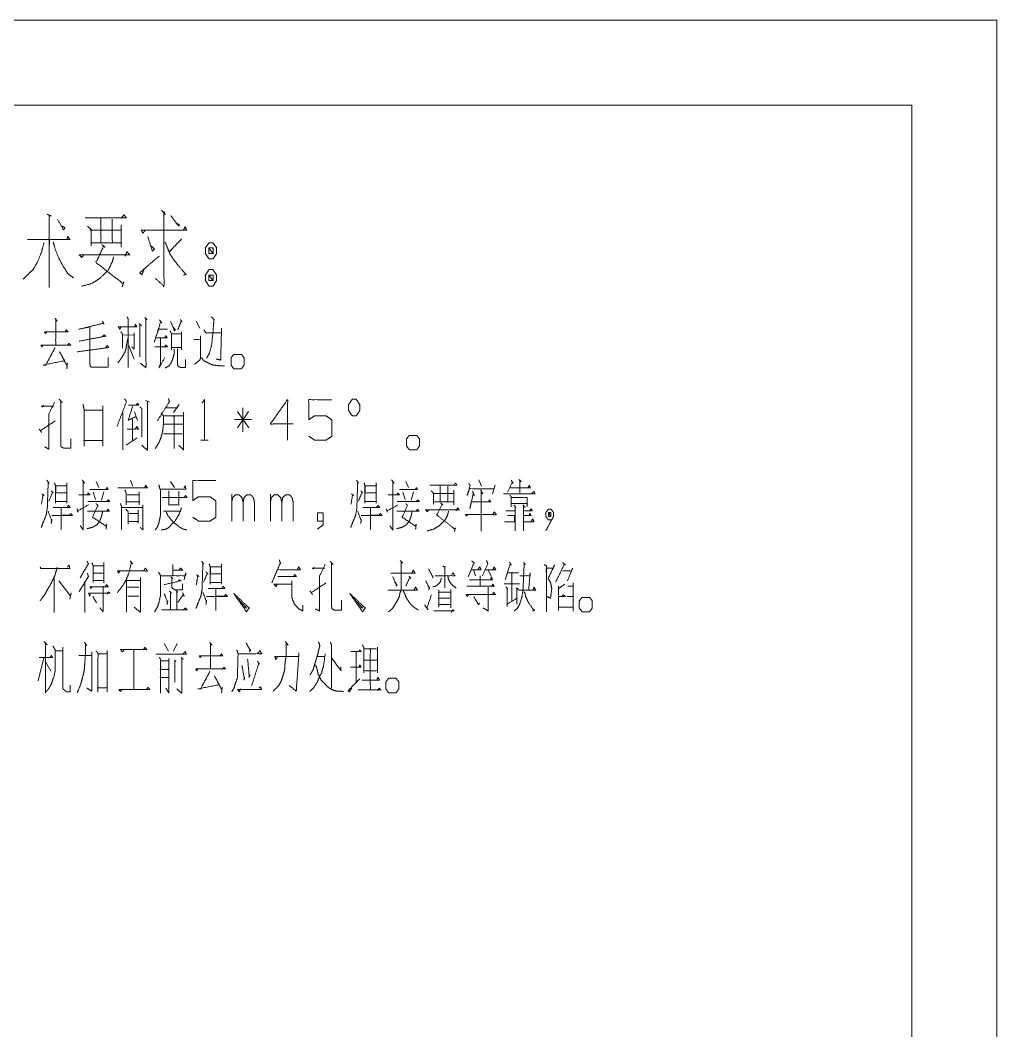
# Model space of a CAD drawing. Header units: millimetres. Extents: x 2210 to 79821, y -19430 to 2344.
# Drawn here: x 10371.9 to 10429.4, y 1730.4 to 1789.8 of the extents above; entities that cross this region are included whole.
import ezdxf

# ---------------------------------------------------------------- set-up
doc = ezdxf.new("R2010")
doc.units = ezdxf.units.MM
doc.layers.add('101', color=7, linetype='Continuous', true_color=0xffffff)

msp = doc.modelspace()

# ---------------------------------------------------------------- linework, layer by layer
at = {"layer": '101', "color": 133, "linetype": 'Continuous', "lineweight": 18}
for p, q in [((10429.385, 1789.822), (10009.385, 1789.822)), ((10429.385, 1492.822), (10429.385, 1789.822)), ((10424.385, 1784.822), (10034.385, 1784.822)), ((10424.385, 1497.822), (10424.385, 1784.822))]:
    msp.add_line(p, q, dxfattribs=at)
at = {"layer": '101', "color": 72, "linetype": 'Continuous', "lineweight": 18}
for p, q in [((10379.253, 1772.345), (10379.395, 1772.195)), ((10378.918, 1771.995), (10379.059, 1771.845)), ((10378.971, 1771.895), (10378.971, 1770.02)), ((10382.286, 1772.12), (10382.498, 1771.72)), ((10377.963, 1771.295), (10378.635, 1771.32)), ((10382.145, 1771.045), (10382.463, 1771.045)), ((10378.317, 1770.67), (10378.635, 1769.895)), ((10379.289, 1767.457), (10379.536, 1767.382)), ((10380.505, 1767.032), (10381.194, 1767.032)), ((10381.282, 1767.232), (10380.947, 1766.757)), ((10385.022, 1765.607), (10385.022, 1767.032)), ((10377.963, 1766.732), (10377.963, 1764.557)), ((10378.529, 1766.357), (10378.529, 1765.082)), ((10378.652, 1766.782), (10378.829, 1766.282)), ((10385.535, 1766.332), (10384.527, 1766.332)), ((10384.704, 1766.807), (10385.376, 1765.857)), ((10385.358, 1766.807), (10384.704, 1765.857)), ((10380.399, 1766.057), (10381.495, 1766.057)), ((10378.158, 1764.832), (10378.812, 1765.257)), ((10380.363, 1765.507), (10381.477, 1765.507)), ((10382.551, 1765.132), (10382.976, 1765.132)), ((10376.394, 1762.695), (10376.553, 1762.345)), ((10378.405, 1762.77), (10378.546, 1762.42)), ((10380.77, 1762.695), (10381, 1762.345)), ((10394.605, 1762.695), (10394.765, 1762.345)), ((10398.911, 1762.795), (10399.07, 1762.42)), ((10376.853, 1762.095), (10376.712, 1761.595)), ((10378.918, 1762.095), (10378.918, 1761.32)), ((10395.065, 1762.095), (10394.924, 1761.595)), ((10399.865, 1762.47), (10399.706, 1761.97)), ((10376.217, 1762.07), (10376.358, 1761.645)), ((10378.158, 1761.495), (10378.953, 1761.495)), ((10378.211, 1761.92), (10378.918, 1761.92)), ((10384.368, 1760.37), (10384.368, 1761.945)), ((10386.645, 1760.37), (10386.645, 1761.945)), ((10394.429, 1762.07), (10394.57, 1761.645)), ((10377.91, 1761.17), (10379.147, 1761.17)), ((10378.865, 1761.02), (10378.865, 1760.245)), ((10380.346, 1760.945), (10381.353, 1760.945)), ((10378.281, 1760.82), (10378.829, 1760.82)), ((10378.281, 1760.345), (10378.829, 1760.345)), ((10376.836, 1757.932), (10376.836, 1756.732)), ((10376.252, 1757.732), (10376.836, 1757.732)), ((10398.61, 1757.457), (10398.717, 1757.157)), ((10399.477, 1757.457), (10399.636, 1757.132)), ((10373.923, 1757.032), (10373.923, 1754.982)), ((10374.188, 1756.857), (10374.86, 1755.982)), ((10375.722, 1756.732), (10375.722, 1754.982)), ((10376.252, 1757.307), (10376.836, 1757.307)), ((10376.252, 1756.882), (10376.836, 1756.882)), ((10398.982, 1757.157), (10398.982, 1756.532)), ((10374.913, 1756.157), (10374.842, 1755.782)), ((10376.8, 1756.532), (10376.8, 1755.082)), ((10378.228, 1756.482), (10378.9, 1756.482)), ((10378.246, 1755.957), (10378.918, 1755.957)), ((10404.1, 1755.932), (10404.436, 1755.932)), ((10376.8, 1755.032), (10376.606, 1755.257)), ((10380.399, 1753.17), (10380.646, 1752.72)), ((10381.159, 1753.17), (10380.947, 1752.72)), ((10378.617, 1752.82), (10378.617, 1750.47)), ((10378.617, 1752.795), (10378.617, 1750.47)), ((10391.693, 1752.67), (10391.693, 1750.845)), ((10373.322, 1752.32), (10372.986, 1750.97)), ((10373.393, 1752.12), (10373.728, 1751.545)), ((10389.416, 1752.395), (10389.84, 1752.395)), ((10392.135, 1752.195), (10392.912, 1752.195)), ((10380.487, 1750.545), (10380.664, 1750.27))]:
    msp.add_line(p, q, dxfattribs=at)
for points, knots in [([(10373.5, 1778.42), (10373.739, 1778.307), (10373.633, 1778.345), (10373.633, 1774.107), (10373.633, 1776.92), (10372.36, 1776.92), (10374.853, 1776.92), (10374.72, 1777.107), (10374.667, 1776.92)], [0, 0, 0.022712, 0.032398, 0.397208, 0.639338, 0.748898, 0.963454, 0.983224, 1, 1]), ([(10375.748, 1778.195), (10378.161, 1778.195), (10378.029, 1778.382), (10377.87, 1778.195)], [0, 0, 0.835353, 0.914863, 1, 1]), ([(10375.881, 1777.707), (10376.093, 1777.52), (10376.093, 1776.545), (10376.093, 1776.732), (10377.87, 1776.732), (10377.87, 1776.47), (10377.87, 1777.782), (10377.87, 1777.482), (10376.014, 1777.482), (10376.676, 1777.482), (10376.676, 1778.157), (10376.676, 1776.732), (10377.339, 1776.732), (10377.339, 1778.12)], [0, 0, 0.024059, 0.106927, 0.122863, 0.273837, 0.296147, 0.407698, 0.433196, 0.590927, 0.647257, 0.704628, 0.825741, 0.882075, 1, 1]), ([(10380.25, 1778.645), (10380.462, 1778.382), (10380.383, 1778.532), (10380.383, 1774.182), (10379.879, 1774.632)], [0, 0, 0.060994, 0.09168, 0.877914, 1, 1]), ([(10380.781, 1778.345), (10381.258, 1777.707), (10381.284, 1777.82), (10381.072, 1777.857)], [0, 0, 0.706387, 0.808914, 1, 1]), ([(10374.11, 1778.12), (10374.481, 1777.482), (10374.561, 1777.632), (10374.375, 1777.707)], [0, 0, 0.665993, 0.819284, 1, 1]), ([(10379.269, 1777.445), (10379.137, 1777.295), (10379.057, 1777.482), (10381.708, 1777.482), (10381.629, 1777.67), (10381.523, 1777.482)], [0, 0, 0.057613, 0.116233, 0.879365, 0.937991, 1, 1]), ([(10379.428, 1777.107), (10379.693, 1776.245), (10379.826, 1776.357), (10379.64, 1776.545)], [0, 0, 0.673358, 0.803109, 1, 1]), ([(10381.417, 1776.957), (10380.701, 1776.207), (10380.436, 1776.77), (10380.701, 1776.132), (10380.94, 1775.757), (10381.205, 1775.42), (10381.655, 1774.895), (10381.708, 1774.895), (10381.523, 1774.82)], [0, 0, 0.248753, 0.397951, 0.563608, 0.67025, 0.773226, 0.939238, 0.951964, 1, 1]), ([(10373.315, 1776.732), (10373.182, 1776.207), (10372.944, 1775.607), (10372.678, 1775.157), (10372.095, 1774.595)], [0, 0, 0.214887, 0.471142, 0.678416, 1, 1]), ([(10373.872, 1776.77), (10373.978, 1776.357), (10374.19, 1775.832), (10374.455, 1775.345), (10374.746, 1774.895), (10375.065, 1774.67)], [0, 0, 0.172227, 0.401191, 0.625585, 0.84242, 1, 1]), ([(10376.729, 1776.62), (10376.915, 1776.47), (10376.836, 1776.545), (10376.385, 1775.57), (10377.976, 1774.332), (10378.029, 1774.445), (10377.923, 1774.145)], [0, 0, 0.061498, 0.089673, 0.366507, 0.885946, 0.917995, 1, 1]), ([(10383.267, 1776.732), (10383.029, 1776.732), (10382.817, 1776.432), (10382.817, 1776.095), (10383.029, 1775.795), (10383.267, 1775.795), (10383.479, 1776.095), (10383.479, 1776.432), (10383.267, 1776.732)], [0, 0, 0.090998, 0.231133, 0.359864, 0.5, 0.590998, 0.731133, 0.859864, 1, 1]), ([(10383.029, 1776.095), (10383.267, 1776.095), (10383.029, 1776.432), (10383.029, 1776.095)], [0, 0, 0.241134, 0.658878, 1, 1]), ([(10383.267, 1776.095), (10383.267, 1776.432), (10383.029, 1776.432)], [0, 0, 0.585863, 1, 1]), ([(10375.669, 1776.02), (10375.536, 1775.87), (10375.404, 1776.02), (10378.373, 1776.02), (10378.214, 1776.207), (10378.082, 1775.945)], [0, 0, 0.051205, 0.102409, 0.861892, 0.924784, 1, 1]), ([(10377.419, 1775.907), (10377.339, 1775.607), (10377.101, 1775.12), (10376.597, 1774.632), (10376.12, 1774.332), (10375.536, 1774.182)], [0, 0, 0.114099, 0.31364, 0.571361, 0.778585, 1, 1]), ([(10379.216, 1775.195), (10379.084, 1774.857), (10378.951, 1774.97), (10380.091, 1775.945)], [0, 0, 0.178042, 0.263422, 1, 1]), ([(10383.479, 1774.82), (10383.267, 1775.157), (10383.029, 1775.157), (10382.817, 1774.82), (10382.817, 1774.52), (10383.029, 1774.182), (10383.267, 1774.182), (10383.479, 1774.52), (10383.479, 1774.82)], [0, 0, 0.149207, 0.238507, 0.387714, 0.5, 0.649207, 0.738507, 0.887714, 1, 1]), ([(10383.029, 1774.82), (10383.029, 1774.52), (10383.267, 1774.52)], [0, 0, 0.557014, 1, 1]), ([(10383.267, 1774.82), (10383.029, 1774.82), (10383.267, 1774.52), (10383.267, 1774.82)], [0, 0, 0.258801, 0.674582, 1, 1]), ([(10373.976, 1772.295), (10374.1, 1772.12), (10374.011, 1772.195), (10374.011, 1770.72), (10373.145, 1770.72), (10374.895, 1770.72), (10374.806, 1770.82), (10374.7, 1770.695)], [0, 0, 0.045421, 0.069987, 0.382582, 0.566134, 0.936979, 0.965261, 1, 1]), ([(10378.211, 1772.37), (10378.281, 1772.245), (10378.281, 1769.395)], [0, 0, 0.047969, 1, 1]), ([(10379.324, 1772.245), (10379.324, 1769.395), (10379.006, 1769.645)], [0, 0, 0.875685, 1, 1]), ([(10380.116, 1772.195), (10380.257, 1772.02), (10380.187, 1772.095), (10379.815, 1770.895), (10380.063, 1771.645), (10380.593, 1771.645)], [0, 0, 0.077476, 0.112963, 0.545478, 0.81742, 1, 1]), ([(10381.353, 1772.22), (10381.442, 1772.07), (10381.406, 1772.145), (10381.194, 1771.62)], [0, 0, 0.211476, 0.312185, 1, 1]), ([(10383.188, 1772.37), (10383.329, 1772.22), (10383.294, 1771.87), (10383.258, 1771.395), (10383.188, 1770.72), (10383.046, 1770.22), (10382.887, 1769.945)], [0, 0, 0.080841, 0.218779, 0.405547, 0.671676, 0.875424, 1, 1]), ([(10373.499, 1771.495), (10373.41, 1771.395), (10373.357, 1771.495), (10374.736, 1771.495), (10374.647, 1771.62), (10374.577, 1771.495)], [0, 0, 0.069434, 0.128312, 0.845615, 0.925275, 1, 1]), ([(10376.765, 1772.12), (10376.853, 1771.945), (10376.8, 1771.995), (10375.368, 1771.645), (10376.022, 1771.795), (10376.022, 1769.595), (10376.058, 1769.445), (10376.146, 1769.42), (10377.101, 1769.42), (10377.101, 1769.995)], [0, 0, 0.030685, 0.042092, 0.272771, 0.377786, 0.722121, 0.74624, 0.760617, 0.910002, 1, 1]), ([(10377.839, 1771.77), (10377.786, 1771.645), (10377.698, 1771.795), (10378.776, 1771.795), (10378.705, 1771.945), (10378.652, 1771.795)], [0, 0, 0.079267, 0.180895, 0.810308, 0.907125, 1, 1]), ([(10380.77, 1772.12), (10381, 1771.545), (10381.053, 1771.62), (10380.911, 1771.795)], [0, 0, 0.661513, 0.759659, 1, 1]), ([(10382.728, 1771.62), (10382.834, 1771.445), (10383.753, 1771.445)], [0, 0, 0.182106, 1, 1]), ([(10383.771, 1771.72), (10383.718, 1769.845), (10383.453, 1769.895)], [0, 0, 0.874237, 1, 1]), ([(10375.386, 1770.945), (10376.959, 1771.245), (10376.853, 1771.32), (10376.729, 1771.195)], [0, 0, 0.83968, 0.90778, 1, 1]), ([(10378.246, 1771.07), (10378.175, 1770.695), (10378.14, 1770.47), (10378.069, 1770.27), (10377.892, 1769.97), (10377.804, 1769.845), (10377.663, 1769.67)], [0, 0, 0.246554, 0.393707, 0.530764, 0.75572, 0.854629, 1, 1]), ([(10377.839, 1771.52), (10377.945, 1771.37), (10377.945, 1770.545)], [0, 0, 0.182116, 1, 1]), ([(10378.635, 1771.445), (10378.635, 1770.47), (10378.476, 1770.62)], [0, 0, 0.816823, 1, 1]), ([(10379.939, 1771.145), (10380.575, 1771.145), (10380.487, 1771.27), (10380.416, 1771.145)], [0, 0, 0.682009, 0.846089, 1, 1]), ([(10380.169, 1771.12), (10380.169, 1769.595), (10380.081, 1769.37), (10380.434, 1769.995)], [0, 0, 0.613734, 0.71102, 1, 1]), ([(10380.734, 1771.545), (10380.823, 1771.395), (10380.823, 1770.445), (10380.823, 1770.57), (10381.406, 1770.57), (10381.406, 1770.445), (10381.406, 1771.495), (10381.406, 1771.37), (10380.805, 1771.37)], [0, 0, 0.046633, 0.3011, 0.334582, 0.490821, 0.524302, 0.805551, 0.839033, 1, 1]), ([(10382.534, 1771.27), (10382.534, 1770.02), (10382.516, 1769.87), (10382.375, 1769.745), (10382.18, 1769.595)], [0, 0, 0.681076, 0.763373, 0.866198, 1, 1]), ([(10373.269, 1770.695), (10373.198, 1770.62), (10373.145, 1770.72)], [0, 0, 0.476558, 1, 1]), ([(10373.976, 1770.57), (10373.428, 1769.545), (10373.269, 1769.545), (10374.524, 1769.795), (10374.241, 1770.32), (10374.683, 1769.495), (10374.7, 1769.645), (10374.665, 1769.32)], [0, 0, 0.252064, 0.286564, 0.564066, 0.693387, 0.896347, 0.929101, 1, 1]), ([(10375.28, 1770.32), (10377.118, 1770.57), (10377.048, 1770.695), (10376.942, 1770.57)], [0, 0, 0.857794, 0.924194, 1, 1]), ([(10379.851, 1770.62), (10380.593, 1770.62), (10380.487, 1770.72), (10380.399, 1770.595)], [0, 0, 0.71297, 0.852957, 1, 1]), ([(10380.982, 1770.495), (10380.982, 1770.22), (10380.911, 1769.945), (10380.805, 1769.67), (10380.681, 1769.495), (10380.452, 1769.37)], [0, 0, 0.206832, 0.420389, 0.642066, 0.803261, 1, 1]), ([(10381.176, 1770.495), (10381.176, 1769.545), (10381.247, 1769.445), (10381.388, 1769.395), (10381.654, 1769.395), (10381.654, 1769.87)], [0, 0, 0.484074, 0.546468, 0.622883, 0.757973, 1, 1]), ([(10382.587, 1769.995), (10382.711, 1769.795), (10382.887, 1769.72), (10383.082, 1769.62), (10383.258, 1769.545), (10383.453, 1769.52), (10383.7, 1769.495), (10383.948, 1769.495)], [0, 0, 0.153715, 0.279194, 0.422093, 0.547602, 0.675695, 0.838259, 1, 1]), ([(10384.333, 1769.545), (10384.333, 1769.97), (10384.492, 1770.17), (10384.934, 1770.17), (10385.093, 1769.97), (10385.093, 1769.545), (10384.934, 1769.32), (10384.492, 1769.32), (10384.333, 1769.545)], [0, 0, 0.152004, 0.243404, 0.401447, 0.492848, 0.644851, 0.743404, 0.901447, 1, 1]), ([(10374.223, 1767.532), (10374.4, 1767.332), (10374.312, 1767.382), (10374.312, 1764.857), (10374.329, 1764.732), (10374.488, 1764.657), (10374.895, 1764.657), (10374.895, 1765.232)], [0, 0, 0.063903, 0.088214, 0.692696, 0.722918, 0.765015, 0.862342, 1, 1]), ([(10377.627, 1765.957), (10378.175, 1767.382), (10378.087, 1767.532), (10378.069, 1767.557)], [0, 0, 0.881769, 0.982328, 1, 1]), ([(10380.646, 1767.582), (10380.699, 1767.382), (10379.992, 1766.257)], [0, 0, 0.134742, 1, 1]), ([(10382.622, 1767.307), (10382.764, 1767.507), (10382.764, 1765.132)], [0, 0, 0.093484, 1, 1]), ([(10387.988, 1766.082), (10386.645, 1766.082), (10387.652, 1767.507), (10387.652, 1765.132)], [0, 0, 0.24587, 0.565296, 1, 1]), ([(10388.904, 1765.357), (10389.239, 1765.132), (10389.929, 1765.132), (10390.265, 1765.357), (10390.265, 1766.307), (10389.929, 1766.557), (10389.239, 1766.557), (10388.904, 1766.332), (10388.904, 1767.507), (10390.265, 1767.507)], [0, 0, 0.062226, 0.168341, 0.230572, 0.376816, 0.441268, 0.547382, 0.609608, 0.790488, 1, 1]), ([(10391.463, 1766.557), (10391.693, 1766.557), (10391.905, 1766.882), (10391.905, 1767.207), (10391.693, 1767.532), (10391.463, 1767.532), (10391.233, 1767.207), (10391.233, 1766.882), (10391.463, 1766.557)], [0, 0, 0.085679, 0.230395, 0.351584, 0.4963, 0.581979, 0.730395, 0.851584, 1, 1]), ([(10373.286, 1767.182), (10373.251, 1767.082), (10373.163, 1767.132), (10373.905, 1767.132)], [0, 0, 0.111652, 0.218549, 1, 1]), ([(10373.94, 1767.357), (10373.605, 1766.657), (10373.605, 1764.607), (10373.357, 1764.732)], [0, 0, 0.250162, 0.91068, 1, 1]), ([(10375.616, 1767.232), (10375.687, 1766.907), (10375.687, 1764.782), (10375.687, 1765.107), (10376.783, 1765.107), (10376.783, 1764.782), (10376.783, 1767.132), (10376.783, 1766.882), (10375.704, 1766.882)], [0, 0, 0.042197, 0.311812, 0.353047, 0.492087, 0.533322, 0.831484, 0.863205, 1, 1]), ([(10378.546, 1767.132), (10378.281, 1766.307), (10378.741, 1766.507)], [0, 0, 0.633571, 1, 1]), ([(10378.299, 1767.182), (10378.9, 1767.182), (10378.829, 1767.307), (10378.741, 1767.182)], [0, 0, 0.669472, 0.829452, 1, 1]), ([(10378.971, 1767.082), (10379.077, 1766.982), (10379.077, 1765.307)], [0, 0, 0.080069, 1, 1]), ([(10379.412, 1767.382), (10379.412, 1764.532), (10379.077, 1764.832)], [0, 0, 0.863559, 1, 1]), ([(10373.039, 1765.782), (10373.18, 1765.582), (10373.11, 1765.682), (10373.976, 1766.257)], [0, 0, 0.174075, 0.261118, 1, 1]), ([(10380.222, 1766.732), (10380.346, 1766.557), (10380.346, 1766.057), (10380.328, 1765.832), (10380.31, 1765.682), (10380.257, 1765.457), (10380.187, 1765.232), (10380.098, 1765.007), (10380.01, 1764.857), (10379.868, 1764.632)], [0, 0, 0.095696, 0.318948, 0.419721, 0.487154, 0.590367, 0.695671, 0.803608, 0.881349, 1, 1]), ([(10380.363, 1766.557), (10381.53, 1766.557), (10381.53, 1766.757), (10381.53, 1764.557), (10381.247, 1764.832)], [0, 0, 0.294508, 0.345002, 0.900412, 1, 1]), ([(10380.894, 1766.532), (10380.982, 1766.557), (10380.982, 1764.632)], [0, 0, 0.045543, 1, 1]), ([(10378.211, 1765.782), (10378.882, 1765.782), (10378.776, 1765.932), (10378.705, 1765.782)], [0, 0, 0.657714, 0.837599, 1, 1]), ([(10394.655, 1764.782), (10394.655, 1765.207), (10394.814, 1765.407), (10395.256, 1765.407), (10395.415, 1765.207), (10395.415, 1764.782), (10395.256, 1764.557), (10394.814, 1764.557), (10394.655, 1764.782)], [0, 0, 0.152006, 0.243408, 0.401455, 0.492847, 0.644854, 0.743399, 0.901446, 1, 1]), ([(10373.499, 1762.77), (10373.622, 1762.595), (10373.569, 1762.67), (10373.516, 1761.095), (10373.446, 1760.695), (10373.286, 1760.32), (10373.163, 1759.995)], [0, 0, 0.070423, 0.100605, 0.618414, 0.751883, 0.885732, 1, 1]), ([(10375.563, 1762.795), (10375.722, 1762.595), (10375.634, 1762.67), (10375.634, 1759.845), (10375.457, 1760.095)], [0, 0, 0.072957, 0.106051, 0.912589, 1, 1]), ([(10382.074, 1760.595), (10382.41, 1760.37), (10383.099, 1760.37), (10383.435, 1760.595), (10383.435, 1761.545), (10383.099, 1761.795), (10382.41, 1761.795), (10382.074, 1761.57), (10382.074, 1762.745), (10383.435, 1762.745)], [0, 0, 0.062231, 0.168346, 0.230572, 0.376816, 0.441262, 0.547377, 0.609608, 0.790488, 1, 1]), ([(10391.71, 1762.77), (10391.834, 1762.595), (10391.781, 1762.67), (10391.728, 1761.095), (10391.657, 1760.695), (10391.498, 1760.32), (10391.375, 1759.995)], [0, 0, 0.070423, 0.100605, 0.618415, 0.751887, 0.885736, 1, 1]), ([(10393.775, 1762.795), (10393.934, 1762.595), (10393.845, 1762.67), (10393.845, 1759.845), (10393.669, 1760.095)], [0, 0, 0.072957, 0.106051, 0.912589, 1, 1]), ([(10400.816, 1762.77), (10400.922, 1762.57), (10400.887, 1762.67), (10400.604, 1762.07)], [0, 0, 0.227358, 0.333874, 1, 1]), ([(10401.258, 1762.82), (10401.4, 1762.67), (10401.329, 1762.77), (10401.329, 1762.02)], [0, 0, 0.191112, 0.304654, 1, 1]), ([(10373.746, 1762.145), (10373.87, 1762.02), (10373.834, 1762.07), (10373.605, 1761.545)], [0, 0, 0.217094, 0.2927, 1, 1]), ([(10373.94, 1762.62), (10373.993, 1762.47), (10373.993, 1761.42), (10373.993, 1761.52), (10374.665, 1761.52), (10374.665, 1761.42), (10374.665, 1762.62), (10374.665, 1762.445), (10374.011, 1762.445), (10374.011, 1762.02), (10374.647, 1762.02)], [0, 0, 0.030767, 0.23382, 0.253156, 0.383048, 0.402384, 0.634447, 0.668289, 0.79476, 0.876951, 1, 1]), ([(10376.022, 1762.22), (10377.083, 1762.22), (10377.03, 1762.345), (10376.959, 1762.22)], [0, 0, 0.79149, 0.892828, 1, 1]), ([(10377.663, 1762.32), (10379.395, 1762.32), (10379.306, 1762.47), (10379.236, 1762.32)], [0, 0, 0.835967, 0.919977, 1, 1]), ([(10378.087, 1762.195), (10378.158, 1761.995), (10378.158, 1761.32)], [0, 0, 0.239136, 1, 1]), ([(10380.169, 1762.245), (10380.169, 1760.695), (10380.151, 1760.57), (10380.063, 1760.195), (10379.992, 1760.02), (10379.868, 1759.845)], [0, 0, 0.628904, 0.680132, 0.836451, 0.913039, 1, 1]), ([(10380.081, 1762.495), (10380.151, 1762.245), (10381.671, 1762.245), (10381.636, 1762.445), (10381.565, 1762.32)], [0, 0, 0.12218, 0.836963, 0.932473, 1, 1]), ([(10380.664, 1762.145), (10380.664, 1761.32), (10381.247, 1761.32), (10381.247, 1762.12)], [0, 0, 0.373596, 0.63773, 1, 1]), ([(10391.958, 1762.145), (10392.082, 1762.02), (10392.046, 1762.07), (10391.816, 1761.545)], [0, 0, 0.217072, 0.292654, 1, 1]), ([(10392.152, 1762.62), (10392.205, 1762.47), (10392.205, 1761.42), (10392.205, 1761.52), (10392.877, 1761.52), (10392.877, 1761.42), (10392.877, 1762.62), (10392.877, 1762.445), (10392.223, 1762.445), (10392.223, 1762.02), (10392.859, 1762.02)], [0, 0, 0.030769, 0.233822, 0.253158, 0.38305, 0.402386, 0.634448, 0.66829, 0.79476, 0.876951, 1, 1]), ([(10394.234, 1762.22), (10395.295, 1762.22), (10395.242, 1762.345), (10395.171, 1762.22)], [0, 0, 0.79149, 0.892828, 1, 1]), ([(10396.016, 1762.47), (10397.624, 1762.47), (10397.536, 1762.595), (10397.43, 1762.47)], [0, 0, 0.835345, 0.914861, 1, 1]), ([(10396.104, 1762.145), (10396.246, 1762.02), (10396.246, 1761.37), (10396.246, 1761.495), (10397.43, 1761.495), (10397.43, 1761.32), (10397.43, 1762.195), (10397.43, 1761.995), (10396.193, 1761.995), (10396.635, 1761.995), (10396.635, 1762.445), (10396.635, 1761.495), (10397.076, 1761.495), (10397.076, 1762.42)], [0, 0, 0.024064, 0.106929, 0.122864, 0.273835, 0.296145, 0.407696, 0.433195, 0.590928, 0.647263, 0.704632, 0.825744, 0.882074, 1, 1]), ([(10398.31, 1762.57), (10398.398, 1762.47), (10398.222, 1761.87), (10398.363, 1762.27), (10399.777, 1762.27)], [0, 0, 0.051378, 0.292204, 0.455553, 1, 1]), ([(10398.54, 1762.12), (10398.646, 1761.845), (10398.575, 1761.97), (10398.381, 1761.095), (10398.469, 1761.495), (10399.6, 1761.495), (10399.53, 1761.62), (10399.477, 1761.495)], [0, 0, 0.093423, 0.13894, 0.423049, 0.552894, 0.911444, 0.956961, 1, 1]), ([(10399.017, 1762.195), (10399.141, 1761.97), (10399.052, 1762.07), (10399.052, 1759.77)], [0, 0, 0.095454, 0.145065, 1, 1]), ([(10400.357, 1761.97), (10402.213, 1761.97), (10402.142, 1762.12), (10402.018, 1761.995)], [0, 0, 0.844507, 0.919967, 1, 1]), ([(10400.799, 1762.32), (10401.93, 1762.32), (10401.877, 1762.47), (10401.806, 1762.345)], [0, 0, 0.788907, 0.899849, 1, 1]), ([(10373.198, 1761.97), (10373.339, 1761.87), (10373.269, 1761.92), (10373.18, 1761.37)], [0, 0, 0.212003, 0.318011, 1, 1]), ([(10375.368, 1761.92), (10376.022, 1761.92), (10375.934, 1762.02), (10375.863, 1761.92)], [0, 0, 0.718754, 0.865393, 1, 1]), ([(10375.899, 1761.52), (10377.189, 1761.52), (10377.101, 1761.62), (10377.012, 1761.52)], [0, 0, 0.828595, 0.914307, 1, 1]), ([(10380.275, 1761.745), (10381.742, 1761.745), (10381.654, 1761.87), (10381.565, 1761.745)], [0, 0, 0.827327, 0.91367, 1, 1]), ([(10384.368, 1761.47), (10384.421, 1761.745), (10384.598, 1761.92), (10384.793, 1761.92), (10384.969, 1761.745), (10385.04, 1761.47), (10385.04, 1760.37)], [0, 0, 0.11887, 0.22446, 0.306972, 0.412562, 0.533079, 1, 1]), ([(10385.04, 1761.47), (10385.093, 1761.745), (10385.27, 1761.92), (10385.482, 1761.92), (10385.641, 1761.745), (10385.712, 1761.47), (10385.712, 1760.37)], [0, 0, 0.118599, 0.223933, 0.313765, 0.413914, 0.534157, 1, 1]), ([(10386.645, 1761.47), (10386.698, 1761.745), (10386.875, 1761.92), (10387.069, 1761.92), (10387.246, 1761.745), (10387.316, 1761.47), (10387.316, 1760.37)], [0, 0, 0.118873, 0.224451, 0.30698, 0.412558, 0.533079, 1, 1]), ([(10387.316, 1761.47), (10387.369, 1761.745), (10387.546, 1761.92), (10387.758, 1761.92), (10387.917, 1761.745), (10387.988, 1761.47), (10387.988, 1760.37)], [0, 0, 0.118595, 0.223942, 0.313757, 0.413918, 0.534156, 1, 1]), ([(10391.41, 1761.97), (10391.551, 1761.87), (10391.481, 1761.92), (10391.392, 1761.37)], [0, 0, 0.212003, 0.318011, 1, 1]), ([(10393.58, 1761.92), (10394.234, 1761.92), (10394.146, 1762.02), (10394.075, 1761.92)], [0, 0, 0.718752, 0.86542, 1, 1]), ([(10394.111, 1761.52), (10395.401, 1761.52), (10395.312, 1761.62), (10395.224, 1761.52)], [0, 0, 0.828585, 0.914293, 1, 1]), ([(10400.728, 1761.895), (10400.816, 1761.795), (10400.816, 1761.195), (10400.816, 1761.395), (10401.753, 1761.395), (10401.753, 1761.195), (10401.753, 1761.745), (10400.799, 1761.745)], [0, 0, 0.03733, 0.205175, 0.261122, 0.52319, 0.579136, 0.732994, 1, 1]), ([(10373.569, 1760.945), (10373.781, 1760.37), (10373.781, 1760.47), (10373.746, 1760.22)], [0, 0, 0.634855, 0.738446, 1, 1]), ([(10373.781, 1760.695), (10375.001, 1760.695), (10374.913, 1760.82), (10374.824, 1760.72), (10374.329, 1760.72), (10374.329, 1761.195), (10374.329, 1759.87)], [0, 0, 0.320853, 0.361129, 0.396235, 0.526437, 0.651406, 1, 1]), ([(10373.87, 1761.17), (10374.86, 1761.17), (10374.771, 1761.295), (10374.683, 1761.195)], [0, 0, 0.775498, 0.895442, 1, 1]), ([(10375.262, 1761.095), (10375.315, 1760.895), (10375.298, 1760.97), (10375.952, 1761.32)], [0, 0, 0.20173, 0.276869, 1, 1]), ([(10376.765, 1760.92), (10376.729, 1760.72), (10376.676, 1760.545), (10376.606, 1760.37), (10376.429, 1760.145), (10376.217, 1760.02), (10376.058, 1759.97), (10375.863, 1759.92)], [0, 0, 0.137744, 0.261755, 0.389752, 0.583786, 0.750768, 0.863853, 1, 1]), ([(10375.881, 1760.945), (10377.171, 1760.945), (10377.083, 1761.07), (10377.03, 1760.97)], [0, 0, 0.828946, 0.927285, 1, 1]), ([(10376.394, 1761.395), (10376.5, 1761.295), (10376.182, 1760.595), (10376.977, 1760.07), (10377.012, 1760.195), (10376.977, 1759.895)], [0, 0, 0.063381, 0.397728, 0.812149, 0.868641, 1, 1]), ([(10377.822, 1761.395), (10377.875, 1761.245), (10377.875, 1759.87)], [0, 0, 0.103714, 1, 1]), ([(10378.14, 1761.07), (10378.281, 1760.92), (10378.281, 1760.195)], [0, 0, 0.221369, 1, 1]), ([(10379.147, 1761.32), (10379.147, 1759.845), (10378.988, 1759.995)], [0, 0, 0.8709, 1, 1]), ([(10381.406, 1761.145), (10381.318, 1760.895), (10381.247, 1760.72), (10381.141, 1760.545), (10381.017, 1760.345), (10380.858, 1760.22), (10380.699, 1760.02), (10380.558, 1759.92), (10380.399, 1759.87), (10380.222, 1759.845)], [0, 0, 0.141804, 0.242733, 0.352154, 0.477923, 0.586111, 0.722773, 0.815376, 0.904549, 1, 1]), ([(10380.522, 1760.895), (10380.593, 1760.72), (10380.947, 1760.27), (10381.176, 1760.12), (10381.335, 1759.995), (10381.512, 1759.895), (10381.724, 1759.845)], [0, 0, 0.113786, 0.458783, 0.624216, 0.746187, 0.868611, 1, 1]), ([(10391.781, 1760.945), (10391.993, 1760.37), (10391.993, 1760.47), (10391.958, 1760.22)], [0, 0, 0.634855, 0.738446, 1, 1]), ([(10391.993, 1760.695), (10393.213, 1760.695), (10393.124, 1760.82), (10393.036, 1760.72), (10392.541, 1760.72), (10392.541, 1761.195), (10392.541, 1759.87)], [0, 0, 0.320851, 0.361127, 0.39624, 0.52644, 0.651409, 1, 1]), ([(10392.082, 1761.17), (10393.071, 1761.17), (10392.983, 1761.295), (10392.895, 1761.195)], [0, 0, 0.775505, 0.895445, 1, 1]), ([(10393.474, 1761.095), (10393.527, 1760.895), (10393.51, 1760.97), (10394.164, 1761.32)], [0, 0, 0.20173, 0.276869, 1, 1]), ([(10394.977, 1760.92), (10394.941, 1760.72), (10394.888, 1760.545), (10394.818, 1760.37), (10394.641, 1760.145), (10394.429, 1760.02), (10394.27, 1759.97), (10394.075, 1759.92)], [0, 0, 0.137744, 0.261755, 0.389752, 0.583786, 0.750768, 0.863853, 1, 1]), ([(10394.093, 1760.945), (10395.383, 1760.945), (10395.295, 1761.07), (10395.242, 1760.97)], [0, 0, 0.828946, 0.927285, 1, 1]), ([(10394.605, 1761.395), (10394.712, 1761.295), (10394.393, 1760.595), (10395.189, 1760.07), (10395.224, 1760.195), (10395.189, 1759.895)], [0, 0, 0.063394, 0.397741, 0.812148, 0.868641, 1, 1]), ([(10395.963, 1761.02), (10395.874, 1760.92), (10395.786, 1761.02), (10397.766, 1761.02), (10397.66, 1761.145), (10397.571, 1760.97)], [0, 0, 0.0512, 0.10239, 0.861887, 0.924782, 1, 1]), ([(10397.129, 1760.945), (10397.076, 1760.745), (10396.917, 1760.42), (10396.581, 1760.095), (10396.263, 1759.895), (10395.874, 1759.795)], [0, 0, 0.114107, 0.313639, 0.571349, 0.778588, 1, 1]), ([(10396.67, 1761.42), (10396.794, 1761.32), (10396.741, 1761.37), (10396.44, 1760.72), (10397.501, 1759.895), (10397.536, 1759.97), (10397.465, 1759.77)], [0, 0, 0.061493, 0.089662, 0.366501, 0.885931, 0.91799, 1, 1]), ([(10398.239, 1760.745), (10398.186, 1760.67), (10398.116, 1760.745), (10399.936, 1760.745), (10399.812, 1760.92), (10399.742, 1760.745)], [0, 0, 0.03798, 0.080594, 0.833337, 0.921953, 1, 1]), ([(10400.498, 1760.97), (10401.064, 1760.97), (10401.011, 1760.97), (10401.046, 1760.97), (10401.046, 1760.695), (10400.586, 1760.695), (10401.011, 1760.695), (10401.011, 1760.32), (10400.41, 1760.32)], [0, 0, 0.202817, 0.221837, 0.234512, 0.333126, 0.497917, 0.650033, 0.784508, 1, 1]), ([(10400.975, 1761.32), (10401.081, 1761.17), (10401.046, 1761.245), (10401.046, 1759.795)], [0, 0, 0.107015, 0.155311, 1, 1]), ([(10401.506, 1761.32), (10401.629, 1761.17), (10401.541, 1761.245), (10401.541, 1759.795), (10401.541, 1760.97), (10402.053, 1760.97), (10401.983, 1761.095), (10401.894, 1760.97)], [0, 0, 0.051929, 0.082876, 0.470101, 0.783892, 0.920769, 0.959117, 1, 1]), ([(10403.146, 1760.445), (10403.004, 1760.445), (10402.845, 1760.645), (10402.845, 1760.87), (10403.004, 1761.07), (10403.146, 1761.07), (10403.305, 1760.87), (10403.305, 1760.645), (10402.845, 1759.795)], [0, 0, 0.057357, 0.161, 0.252249, 0.355886, 0.413242, 0.516868, 0.608118, 1, 1]), ([(10389.752, 1760.37), (10389.416, 1760.37), (10389.416, 1760.845), (10389.752, 1760.845), (10389.752, 1760.145), (10389.416, 1759.895)], [0, 0, 0.148245, 0.357928, 0.506173, 0.815183, 1, 1]), ([(10401.506, 1760.695), (10401.983, 1760.695), (10401.894, 1760.82), (10401.877, 1760.695)], [0, 0, 0.630801, 0.833147, 1, 1]), ([(10401.506, 1760.32), (10402.16, 1760.32), (10402.071, 1760.495), (10401.983, 1760.345)], [0, 0, 0.638574, 0.829991, 1, 1]), ([(10403.004, 1760.645), (10403.146, 1760.645), (10403.004, 1760.87), (10403.004, 1760.645)], [0, 0, 0.223714, 0.644092, 1, 1]), ([(10403.146, 1760.645), (10403.146, 1760.87), (10403.004, 1760.87)], [0, 0, 0.614035, 1, 1]), ([(10375.863, 1758.007), (10375.934, 1757.857), (10375.457, 1757.032)], [0, 0, 0.148218, 1, 1]), ([(10378.405, 1758.032), (10378.529, 1757.857), (10378.458, 1757.932), (10378.334, 1757.357), (10378.158, 1756.907), (10377.998, 1756.632), (10377.645, 1756.157)], [0, 0, 0.093232, 0.138065, 0.393919, 0.604228, 0.74243, 1, 1]), ([(10382.604, 1758.007), (10382.728, 1757.832), (10382.675, 1757.907), (10382.622, 1756.332), (10382.551, 1755.932), (10382.392, 1755.557), (10382.269, 1755.232)], [0, 0, 0.070416, 0.10059, 0.618408, 0.751879, 0.88573, 1, 1]), ([(10387.175, 1758.082), (10387.246, 1757.832), (10387.228, 1757.907), (10386.733, 1756.732), (10387.051, 1757.507), (10388.412, 1757.507), (10388.306, 1757.682), (10388.218, 1757.482)], [0, 0, 0.061362, 0.079559, 0.380698, 0.578574, 0.900022, 0.948352, 1, 1]), ([(10390.159, 1758.007), (10390.335, 1757.807), (10390.247, 1757.857), (10390.247, 1755.332), (10390.265, 1755.207), (10390.424, 1755.132), (10390.83, 1755.132), (10390.83, 1755.707)], [0, 0, 0.063897, 0.088209, 0.692695, 0.722917, 0.765023, 0.862341, 1, 1]), ([(10394.27, 1758.057), (10394.429, 1757.907), (10394.34, 1757.932), (10394.34, 1756.307), (10394.27, 1756.157), (10394.234, 1755.932), (10394.093, 1755.657), (10393.934, 1755.382), (10393.81, 1755.207), (10393.598, 1755.032)], [0, 0, 0.063464, 0.090124, 0.561783, 0.60991, 0.676018, 0.765769, 0.857981, 0.920189, 1, 1]), ([(10398.487, 1758.032), (10398.628, 1757.907), (10398.275, 1757.082)], [0, 0, 0.173732, 1, 1]), ([(10399.353, 1758.057), (10399.441, 1757.857), (10399.123, 1757.157)], [0, 0, 0.221411, 1, 1]), ([(10400.71, 1757.957), (10400.816, 1757.782), (10400.746, 1757.832), (10400.463, 1756.907), (10400.586, 1757.332), (10401.24, 1757.332), (10400.852, 1757.332), (10400.852, 1755.682), (10400.852, 1756.682), (10400.392, 1756.682), (10401.293, 1756.682)], [0, 0, 0.030292, 0.04311, 0.186304, 0.251832, 0.348647, 0.406213, 0.650479, 0.798519, 0.866551, 1, 1]), ([(10401.541, 1757.932), (10401.647, 1757.832), (10401.576, 1757.857), (10401.506, 1756.307), (10401.435, 1755.857), (10401.311, 1755.482), (10401.17, 1755.232), (10400.993, 1755.082)], [0, 0, 0.046389, 0.070255, 0.564123, 0.709111, 0.834796, 0.926216, 1, 1]), ([(10403.835, 1757.932), (10404.012, 1757.782), (10403.941, 1757.832), (10403.429, 1756.782)], [0, 0, 0.155901, 0.214139, 1, 1]), ([(10373.092, 1757.682), (10373.145, 1757.582), (10374.842, 1757.582), (10374.806, 1757.782), (10374.7, 1757.657)], [0, 0, 0.051989, 0.83141, 0.924706, 1, 1]), ([(10374.1, 1757.582), (10374.1, 1757.657), (10373.976, 1757.207), (10373.781, 1756.782), (10373.658, 1756.557), (10373.516, 1756.332), (10373.393, 1756.082), (10373.233, 1755.857), (10373.092, 1755.682)], [0, 0, 0.032458, 0.234407, 0.436628, 0.547735, 0.662718, 0.783421, 0.902653, 1, 1]), ([(10376.146, 1757.907), (10376.217, 1757.732), (10376.217, 1756.757)], [0, 0, 0.16218, 1, 1]), ([(10377.804, 1757.432), (10377.698, 1757.307), (10377.663, 1757.432), (10379.412, 1757.432), (10379.289, 1757.607), (10379.2, 1757.457)], [0, 0, 0.067402, 0.120823, 0.840292, 0.928413, 1, 1]), ([(10380.063, 1757.357), (10380.187, 1757.157), (10380.169, 1755.957), (10380.081, 1755.557), (10380.01, 1755.332), (10379.833, 1755.032)], [0, 0, 0.096818, 0.590906, 0.759554, 0.856649, 1, 1]), ([(10380.187, 1757.157), (10381.654, 1757.157), (10381.671, 1757.332), (10381.565, 1756.907)], [0, 0, 0.704973, 0.789498, 1, 1]), ([(10380.911, 1757.807), (10380.911, 1757.157), (10380.911, 1757.482), (10381.495, 1757.482), (10381.353, 1757.607), (10381.282, 1757.507)], [0, 0, 0.347683, 0.521519, 0.833521, 0.934491, 1, 1]), ([(10382.852, 1757.382), (10382.976, 1757.257), (10382.94, 1757.307), (10382.711, 1756.782)], [0, 0, 0.2171, 0.292679, 1, 1]), ([(10383.046, 1757.857), (10383.099, 1757.707), (10383.099, 1756.657), (10383.099, 1756.757), (10383.771, 1756.757), (10383.771, 1756.657), (10383.771, 1757.857), (10383.771, 1757.682), (10383.117, 1757.682), (10383.117, 1757.257), (10383.753, 1757.257)], [0, 0, 0.030769, 0.233822, 0.253158, 0.383042, 0.402378, 0.63444, 0.668282, 0.794752, 0.876943, 1, 1]), ([(10389.222, 1757.657), (10389.186, 1757.557), (10389.098, 1757.607), (10389.84, 1757.607)], [0, 0, 0.111652, 0.218549, 1, 1]), ([(10389.876, 1757.832), (10389.54, 1757.132), (10389.54, 1755.082), (10389.292, 1755.207)], [0, 0, 0.250154, 0.910669, 1, 1]), ([(10393.722, 1757.307), (10395.153, 1757.307), (10395.047, 1757.482), (10394.977, 1757.307)], [0, 0, 0.784468, 0.896585, 1, 1]), ([(10395.945, 1757.557), (10396.193, 1757.107), (10396.21, 1757.157), (10396.193, 1757.007)], [0, 0, 0.715615, 0.789524, 1, 1]), ([(10396.794, 1757.707), (10396.935, 1757.657), (10396.917, 1757.682), (10396.917, 1756.432), (10396.917, 1757.157), (10396.334, 1757.157), (10397.501, 1757.157), (10397.377, 1757.332), (10397.324, 1757.232)], [0, 0, 0.035436, 0.04267, 0.337969, 0.509244, 0.64704, 0.92263, 0.973262, 1, 1]), ([(10398.487, 1757.507), (10399.035, 1757.507), (10398.964, 1757.682), (10398.858, 1757.507)], [0, 0, 0.582098, 0.782602, 1, 1]), ([(10399.282, 1757.507), (10399.901, 1757.507), (10399.812, 1757.682), (10399.724, 1757.482)], [0, 0, 0.598675, 0.788385, 1, 1]), ([(10401.311, 1757.157), (10401.912, 1757.157), (10401.93, 1757.332), (10401.841, 1756.332)], [0, 0, 0.337484, 0.436253, 1, 1]), ([(10402.757, 1757.807), (10402.881, 1757.732), (10402.881, 1755.032), (10402.881, 1757.607), (10403.287, 1757.607), (10403.376, 1757.807), (10402.987, 1756.982), (10403.128, 1756.757), (10403.199, 1756.382), (10403.128, 1755.832), (10402.863, 1755.957)], [0, 0, 0.017115, 0.336571, 0.641239, 0.68934, 0.71521, 0.823121, 0.854562, 0.89971, 0.96532, 1, 1]), ([(10403.835, 1757.432), (10404.348, 1757.432), (10404.436, 1757.607), (10404.118, 1756.857)], [0, 0, 0.336471, 0.465173, 1, 1]), ([(10375.881, 1757.307), (10375.934, 1757.107), (10375.386, 1756.207)], [0, 0, 0.164133, 1, 1]), ([(10378.175, 1755.007), (10378.175, 1757.032), (10378.175, 1756.882), (10379.006, 1756.882), (10379.006, 1757.032), (10379.006, 1755.107), (10378.988, 1755.007), (10378.635, 1755.307)], [0, 0, 0.358666, 0.385231, 0.532374, 0.558939, 0.899892, 0.91788, 1, 1]), ([(10380.399, 1756.632), (10381.388, 1756.857), (10381.265, 1756.907), (10381.229, 1756.832)], [0, 0, 0.824323, 0.932672, 1, 1]), ([(10380.805, 1757.082), (10380.894, 1756.982), (10380.841, 1757.007), (10380.841, 1756.532), (10380.858, 1756.432), (10381.017, 1756.332), (10381.477, 1756.332), (10381.477, 1756.682)], [0, 0, 0.075559, 0.108743, 0.377714, 0.435204, 0.541603, 0.801818, 1, 1]), ([(10382.304, 1757.207), (10382.445, 1757.107), (10382.375, 1757.157), (10382.286, 1756.607)], [0, 0, 0.212035, 0.31804, 1, 1]), ([(10387.051, 1756.657), (10386.981, 1756.507), (10386.857, 1756.657), (10387.9, 1756.657), (10387.9, 1756.857), (10387.9, 1756.182), (10387.917, 1755.832), (10388.059, 1755.482), (10388.306, 1755.207), (10388.554, 1755.082), (10388.554, 1755.432)], [0, 0, 0.041429, 0.089998, 0.35049, 0.400448, 0.569064, 0.656606, 0.7509, 0.843316, 0.912565, 1, 1]), ([(10387.087, 1757.107), (10388.183, 1757.107), (10388.077, 1757.232), (10387.988, 1757.082)], [0, 0, 0.764254, 0.878572, 1, 1]), ([(10388.974, 1756.257), (10389.116, 1756.057), (10389.045, 1756.157), (10389.911, 1756.732)], [0, 0, 0.174086, 0.261144, 1, 1]), ([(10393.845, 1757.107), (10394.075, 1756.532), (10394.093, 1756.607), (10393.987, 1756.782)], [0, 0, 0.687328, 0.772877, 1, 1]), ([(10394.8, 1757.132), (10394.906, 1757.007), (10394.835, 1757.032), (10394.605, 1756.532)], [0, 0, 0.207724, 0.302778, 1, 1]), ([(10395.786, 1756.857), (10395.998, 1756.407), (10395.998, 1756.482), (10395.963, 1756.332)], [0, 0, 0.684695, 0.787912, 1, 1]), ([(10396.705, 1757.007), (10396.635, 1756.782), (10396.493, 1756.632), (10396.352, 1756.532), (10396.193, 1756.507)], [0, 0, 0.303836, 0.569437, 0.792543, 1, 1]), ([(10397.076, 1757.157), (10397.112, 1756.982), (10397.2, 1756.782), (10397.341, 1756.607), (10397.571, 1756.432)], [0, 0, 0.195995, 0.436004, 0.682959, 1, 1]), ([(10398.363, 1756.907), (10399.706, 1756.907), (10399.653, 1757.082), (10399.6, 1756.907)], [0, 0, 0.786012, 0.893003, 1, 1]), ([(10403.959, 1756.657), (10403.588, 1756.382), (10403.588, 1756.532), (10403.588, 1755.107), (10403.588, 1755.307), (10404.454, 1755.307), (10404.454, 1755.082), (10404.454, 1756.732), (10404.454, 1756.532), (10404.153, 1756.532)], [0, 0, 0.084318, 0.111695, 0.371799, 0.408303, 0.566393, 0.607462, 0.90864, 0.945148, 1, 1]), ([(10376.058, 1756.057), (10376.005, 1755.957), (10375.952, 1756.132), (10377.189, 1756.132), (10377.118, 1756.207), (10377.048, 1756.082)], [0, 0, 0.063585, 0.166315, 0.861407, 0.919315, 1, 1]), ([(10376.129, 1756.507), (10376.093, 1756.407), (10376.022, 1756.507), (10377.083, 1756.507), (10377.012, 1756.632), (10376.942, 1756.532)], [0, 0, 0.068212, 0.146961, 0.828897, 0.921236, 1, 1]), ([(10380.699, 1756.257), (10380.823, 1756.132), (10380.77, 1756.182), (10380.77, 1755.157), (10380.24, 1755.157), (10381.742, 1755.157), (10381.636, 1755.257), (10381.53, 1755.157)], [0, 0, 0.048884, 0.069145, 0.354033, 0.501409, 0.918983, 0.959492, 1, 1]), ([(10381.07, 1756.307), (10381.194, 1756.182), (10381.141, 1756.207), (10381.141, 1755.132)], [0, 0, 0.134292, 0.179046, 1, 1]), ([(10381.477, 1756.157), (10381.565, 1755.957), (10381.512, 1756.032), (10381.194, 1755.582)], [0, 0, 0.253783, 0.360387, 1, 1]), ([(10382.675, 1756.182), (10382.887, 1755.607), (10382.887, 1755.707), (10382.852, 1755.457)], [0, 0, 0.63485, 0.738443, 1, 1]), ([(10382.887, 1755.932), (10384.107, 1755.932), (10384.018, 1756.057), (10383.93, 1755.957), (10383.435, 1755.957), (10383.435, 1756.432), (10383.435, 1755.107)], [0, 0, 0.320853, 0.361123, 0.396236, 0.526437, 0.651407, 1, 1]), ([(10382.976, 1756.407), (10383.965, 1756.407), (10383.877, 1756.532), (10383.789, 1756.432)], [0, 0, 0.775514, 0.895461, 1, 1]), ([(10393.563, 1756.307), (10395.295, 1756.307), (10395.189, 1756.482), (10395.083, 1756.307)], [0, 0, 0.808884, 0.904447, 1, 1]), ([(10394.464, 1756.257), (10394.552, 1756.082), (10394.641, 1755.857), (10394.8, 1755.607), (10394.941, 1755.432), (10395.153, 1755.257), (10395.348, 1755.132)], [0, 0, 0.133806, 0.298793, 0.501013, 0.654577, 0.842246, 1, 1]), ([(10396.546, 1756.332), (10396.546, 1755.307), (10396.546, 1755.457), (10397.253, 1755.457), (10397.253, 1755.257), (10397.253, 1756.332), (10397.253, 1756.182), (10396.546, 1756.182), (10396.546, 1755.832), (10397.2, 1755.832)], [0, 0, 0.204268, 0.234162, 0.375051, 0.414909, 0.629142, 0.659036, 0.799925, 0.869673, 1, 1]), ([(10398.31, 1756.032), (10398.222, 1755.932), (10398.151, 1756.057), (10399.883, 1756.057), (10399.777, 1756.182), (10399.706, 1756.032)], [0, 0, 0.057055, 0.11845, 0.859014, 0.929094, 1, 1]), ([(10398.204, 1756.532), (10399.812, 1756.532), (10399.742, 1756.657), (10399.653, 1756.532)], [0, 0, 0.844251, 0.919636, 1, 1]), ([(10399.459, 1756.482), (10399.459, 1755.082), (10399.158, 1755.257)], [0, 0, 0.801046, 1, 1]), ([(10400.498, 1756.507), (10400.604, 1756.382), (10400.569, 1756.432), (10400.569, 1755.357), (10400.569, 1755.482), (10401.152, 1755.832), (10401.152, 1755.482), (10401.152, 1756.332), (10401.24, 1756.382), (10401.099, 1756.432)], [0, 0, 0.046084, 0.0633, 0.365535, 0.400682, 0.591926, 0.690325, 0.929297, 0.957837, 1, 1]), ([(10401.24, 1756.307), (10402.248, 1756.307), (10402.16, 1756.482), (10402.089, 1756.307)], [0, 0, 0.723626, 0.86444, 1, 1]), ([(10401.594, 1756.207), (10401.665, 1755.932), (10401.806, 1755.607), (10402.16, 1755.107), (10402.213, 1755.132), (10402.071, 1755.082)], [0, 0, 0.194573, 0.437457, 0.857055, 0.897233, 1, 1]), ([(10376.199, 1755.932), (10376.394, 1755.582), (10376.429, 1755.607)], [0, 0, 0.902408, 1, 1]), ([(10380.399, 1756.082), (10380.593, 1755.607), (10380.611, 1755.682), (10380.558, 1755.457)], [0, 0, 0.624792, 0.718591, 1, 1]), ([(10384.633, 1755.882), (10385.234, 1755.257), (10385.093, 1755.257), (10384.492, 1756.107), (10385.234, 1755.032), (10385.394, 1755.257), (10384.492, 1756.107)], [0, 0, 0.178022, 0.207052, 0.420793, 0.68903, 0.745607, 1, 1]), ([(10391.463, 1755.882), (10392.064, 1755.257), (10391.922, 1755.257), (10391.322, 1756.107), (10392.064, 1755.032), (10392.223, 1755.257), (10391.322, 1756.107)], [0, 0, 0.178027, 0.207064, 0.420798, 0.689033, 0.74561, 1, 1]), ([(10395.715, 1755.432), (10395.927, 1755.157), (10395.857, 1755.257), (10396.122, 1756.032)], [0, 0, 0.269469, 0.364477, 1, 1]), ([(10398.61, 1755.932), (10398.893, 1755.457), (10398.946, 1755.557)], [0, 0, 0.830062, 1, 1]), ([(10403.623, 1755.932), (10404.012, 1755.932), (10403.853, 1756.032), (10403.782, 1755.907)], [0, 0, 0.539815, 0.80065, 1, 1]), ([(10404.821, 1755.257), (10404.821, 1755.682), (10404.98, 1755.882), (10405.422, 1755.882), (10405.581, 1755.682), (10405.581, 1755.257), (10405.422, 1755.032), (10404.98, 1755.032), (10404.821, 1755.257)], [0, 0, 0.152008, 0.243411, 0.401445, 0.492848, 0.644856, 0.743411, 0.901445, 1, 1]), ([(10396.263, 1755.082), (10397.465, 1755.082), (10397.377, 1755.157), (10397.288, 1755.007)], [0, 0, 0.805598, 0.8833, 1, 1]), ([(10373.322, 1753.27), (10373.516, 1753.095), (10373.41, 1753.195), (10373.41, 1750.245)], [0, 0, 0.077913, 0.121336, 1, 1]), ([(10375.704, 1753.245), (10375.846, 1753.045), (10375.775, 1753.145), (10375.757, 1752.47), (10375.722, 1751.97), (10375.687, 1751.545), (10375.598, 1751.195), (10375.475, 1750.745), (10375.28, 1750.27)], [0, 0, 0.07397, 0.110955, 0.314872, 0.466248, 0.595042, 0.704058, 0.844997, 1, 1]), ([(10383.082, 1753.245), (10383.205, 1753.07), (10383.117, 1753.145), (10383.117, 1751.67), (10382.251, 1751.67), (10384.001, 1751.67), (10383.912, 1751.77), (10383.806, 1751.645)], [0, 0, 0.045422, 0.069988, 0.382589, 0.566135, 0.936978, 0.965255, 1, 1]), ([(10385.217, 1753.195), (10385.464, 1752.745), (10385.464, 1752.82), (10385.411, 1752.67)], [0, 0, 0.686905, 0.787212, 1, 1]), ([(10387.511, 1753.295), (10387.688, 1753.07), (10387.582, 1753.17), (10387.564, 1752.395), (10387.511, 1752.07), (10387.493, 1751.795), (10387.476, 1751.57), (10387.387, 1751.295), (10387.281, 1750.97), (10387.157, 1750.72), (10386.998, 1750.545), (10386.804, 1750.37)], [0, 0, 0.083043, 0.125345, 0.350339, 0.445917, 0.5259, 0.591407, 0.675243, 0.774469, 0.855429, 0.924076, 1, 1]), ([(10389.469, 1753.27), (10389.558, 1753.045), (10389.469, 1752.72), (10389.434, 1752.545), (10389.363, 1752.32), (10389.292, 1752.07), (10389.222, 1751.845), (10389.169, 1751.645), (10389.08, 1751.495), (10388.974, 1751.32)], [0, 0, 0.116544, 0.278924, 0.364996, 0.478699, 0.603948, 0.717651, 0.817411, 0.901341, 1, 1]), ([(10390.176, 1753.245), (10390.247, 1753.07), (10390.247, 1750.545)], [0, 0, 0.069548, 1, 1]), ([(10373.852, 1753.02), (10373.976, 1752.795), (10373.976, 1751.545), (10373.905, 1751.195), (10373.834, 1751.045), (10373.781, 1750.845), (10373.693, 1750.67), (10373.587, 1750.495), (10373.446, 1750.345)], [0, 0, 0.090307, 0.529925, 0.655501, 0.713828, 0.78659, 0.85554, 0.927509, 1, 1]), ([(10373.993, 1752.745), (10374.435, 1752.745), (10374.435, 1752.945), (10374.435, 1750.495), (10374.559, 1750.395), (10374.647, 1750.32), (10374.86, 1750.32), (10374.86, 1750.72)], [0, 0, 0.111057, 0.161318, 0.77705, 0.817031, 0.846158, 0.899468, 1, 1]), ([(10375.368, 1752.47), (10376.129, 1752.47), (10376.129, 1752.67), (10376.129, 1750.37), (10375.846, 1750.545)], [0, 0, 0.211558, 0.26723, 0.907428, 1, 1]), ([(10376.376, 1752.72), (10376.5, 1752.595), (10376.5, 1750.32), (10376.5, 1750.57), (10377.03, 1750.57), (10377.03, 1750.345), (10377.03, 1752.745), (10377.03, 1752.57), (10376.464, 1752.57)], [0, 0, 0.026662, 0.371531, 0.40943, 0.48981, 0.523917, 0.887734, 0.914262, 1, 1]), ([(10378.034, 1752.82), (10377.945, 1752.67), (10377.822, 1752.82), (10379.359, 1752.82), (10379.253, 1752.945), (10379.165, 1752.795)], [0, 0, 0.077572, 0.16421, 0.84939, 0.922428, 1, 1]), ([(10379.904, 1752.545), (10381.689, 1752.545), (10381.636, 1752.695), (10381.512, 1752.57)], [0, 0, 0.842, 0.917045, 1, 1]), ([(10382.604, 1752.445), (10382.516, 1752.345), (10382.463, 1752.445), (10383.842, 1752.445), (10383.753, 1752.57), (10383.683, 1752.445)], [0, 0, 0.069434, 0.128322, 0.845627, 0.925275, 1, 1]), ([(10384.669, 1752.795), (10384.74, 1752.57), (10384.704, 1751.145), (10384.58, 1750.82), (10384.527, 1750.595), (10384.368, 1750.32)], [0, 0, 0.092202, 0.649476, 0.785431, 0.875805, 1, 1]), ([(10384.74, 1752.57), (10386.136, 1752.57), (10386.03, 1752.745), (10385.888, 1752.57)], [0, 0, 0.764717, 0.87679, 1, 1]), ([(10388.324, 1752.62), (10388.165, 1750.37), (10387.741, 1750.695)], [0, 0, 0.808463, 1, 1]), ([(10389.876, 1752.57), (10389.77, 1751.845), (10389.699, 1751.62), (10389.664, 1751.445), (10389.558, 1751.27), (10389.469, 1751.07), (10389.416, 1750.92), (10389.292, 1750.72), (10389.186, 1750.57), (10388.957, 1750.345)], [0, 0, 0.296652, 0.392142, 0.464424, 0.547274, 0.635798, 0.70021, 0.795423, 0.869798, 1, 1]), ([(10391.375, 1752.695), (10391.975, 1752.695), (10391.905, 1752.795), (10391.869, 1752.67)], [0, 0, 0.704249, 0.847771, 1, 1]), ([(10392.046, 1753.095), (10392.135, 1752.945), (10392.135, 1751.445), (10392.135, 1751.57), (10392.948, 1751.57), (10392.948, 1751.445), (10392.948, 1752.945), (10392.948, 1752.845), (10392.135, 1752.845), (10392.523, 1752.845), (10392.523, 1750.445), (10391.816, 1750.445), (10393.16, 1750.445), (10393.071, 1750.495), (10393.054, 1750.545), (10392.948, 1750.395)], [0, 0, 0.016859, 0.162099, 0.174202, 0.252929, 0.265032, 0.410273, 0.419954, 0.498681, 0.536333, 0.768721, 0.83718, 0.96725, 0.977078, 0.982214, 1, 1]), ([(10373.039, 1752.345), (10373.834, 1752.345), (10373.746, 1752.47), (10373.675, 1752.32)], [0, 0, 0.713805, 0.851175, 1, 1]), ([(10380.116, 1752.37), (10380.187, 1752.195), (10380.187, 1750.245), (10380.187, 1752.145), (10380.664, 1752.145), (10380.664, 1752.27), (10380.664, 1750.27), (10380.664, 1751.645), (10380.169, 1751.645), (10380.169, 1751.17), (10380.646, 1751.17)], [0, 0, 0.019946, 0.22601, 0.42679, 0.477218, 0.490427, 0.701774, 0.847077, 0.899374, 0.949568, 1, 1]), ([(10381, 1752.195), (10381.088, 1752.12), (10381.017, 1752.145), (10381.017, 1750.895)], [0, 0, 0.080447, 0.132485, 1, 1]), ([(10381.388, 1752.345), (10381.512, 1752.245), (10381.424, 1752.32), (10381.424, 1750.245), (10381.141, 1750.495)], [0, 0, 0.058331, 0.100831, 0.861616, 1, 1]), ([(10385.305, 1752.245), (10385.394, 1751.27), (10385.447, 1751.32), (10385.376, 1751.17)], [0, 0, 0.803993, 0.863831, 1, 1]), ([(10385.888, 1752.12), (10385.994, 1751.97), (10385.959, 1751.995), (10385.535, 1750.67)], [0, 0, 0.113521, 0.140272, 1, 1]), ([(10387.051, 1752.37), (10386.981, 1752.22), (10386.91, 1752.395), (10388.306, 1752.395)], [0, 0, 0.094719, 0.202521, 1, 1]), ([(10390.212, 1752.37), (10390.795, 1751.57), (10390.795, 1751.795)], [0, 0, 0.814824, 1, 1]), ([(10382.375, 1751.645), (10382.304, 1751.57), (10382.251, 1751.67)], [0, 0, 0.476669, 1, 1]), ([(10383.082, 1751.52), (10382.534, 1750.495), (10382.375, 1750.495), (10383.63, 1750.745), (10383.347, 1751.27), (10383.789, 1750.445), (10383.806, 1750.595), (10383.771, 1750.27)], [0, 0, 0.252064, 0.286555, 0.564058, 0.693383, 0.896348, 0.9291, 1, 1]), ([(10384.969, 1751.895), (10385.111, 1751.095), (10385.128, 1751.17), (10385.075, 1751.02)], [0, 0, 0.774765, 0.848265, 1, 1]), ([(10389.292, 1751.92), (10389.363, 1751.745), (10389.416, 1751.545), (10389.452, 1751.37), (10389.628, 1751.02), (10389.717, 1750.92), (10389.964, 1750.67), (10390.106, 1750.545), (10390.282, 1750.445), (10390.53, 1750.37), (10390.76, 1750.37), (10390.936, 1750.345)], [0, 0, 0.07519, 0.157624, 0.228748, 0.384949, 0.438119, 0.578255, 0.653442, 0.734336, 0.837353, 0.928892, 1, 1]), ([(10391.357, 1751.77), (10391.975, 1751.77), (10391.905, 1751.92), (10391.869, 1751.795)], [0, 0, 0.676574, 0.857936, 1, 1]), ([(10391.445, 1750.57), (10391.286, 1750.32), (10391.215, 1750.395), (10391.905, 1751.095)], [0, 0, 0.214449, 0.289042, 1, 1]), ([(10392.046, 1751.02), (10393.054, 1751.02), (10392.983, 1751.195), (10392.912, 1751.045)], [0, 0, 0.739682, 0.87825, 1, 1]), ([(10393.439, 1750.495), (10393.439, 1750.92), (10393.598, 1751.12), (10394.04, 1751.12), (10394.199, 1750.92), (10394.199, 1750.495), (10394.04, 1750.27), (10393.598, 1750.27), (10393.439, 1750.495)], [0, 0, 0.152008, 0.243411, 0.401445, 0.492848, 0.644856, 0.743411, 0.901445, 1, 1]), ([(10377.91, 1750.445), (10377.804, 1750.345), (10377.733, 1750.47), (10379.536, 1750.47), (10379.448, 1750.595), (10379.359, 1750.47)], [0, 0, 0.060773, 0.120648, 0.87234, 0.93617, 1, 1]), ([(10384.899, 1750.495), (10384.81, 1750.32), (10384.722, 1750.47), (10386.118, 1750.47), (10386.065, 1750.62), (10385.977, 1750.545)], [0, 0, 0.096033, 0.181318, 0.865293, 0.94323, 1, 1])]:
    msp.add_open_spline(points, degree=1, knots=knots, dxfattribs=at)

doc.saveas('drawing.dxf')
